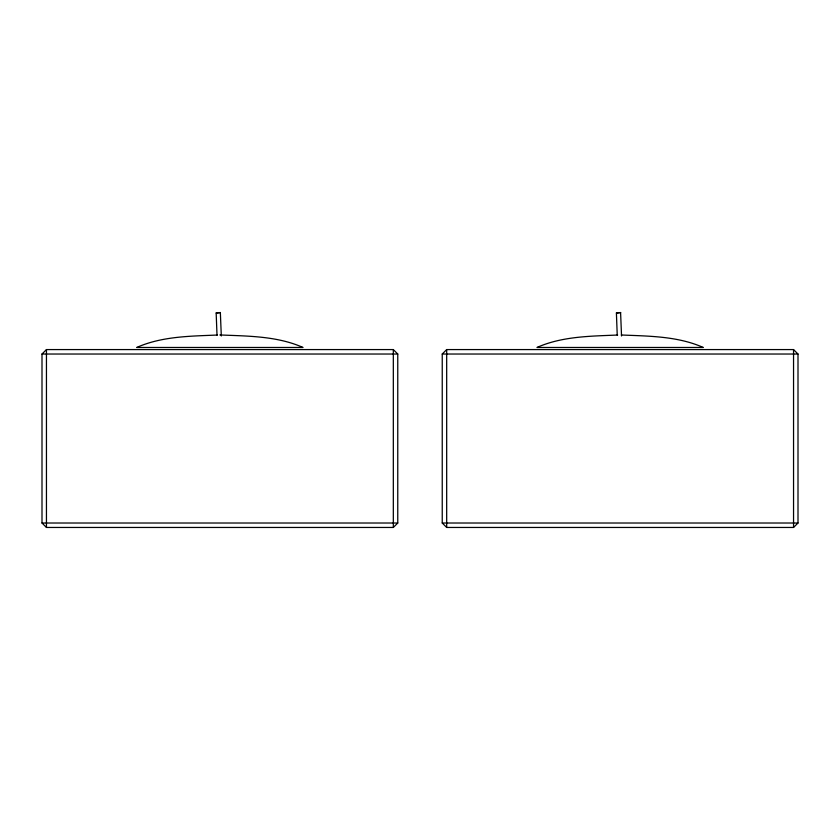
<?xml version="1.0" encoding="UTF-8"?>
<svg xmlns="http://www.w3.org/2000/svg" width="840" height="840" viewBox="0 0 840 840"><rect width="100%" height="100%" fill="white"/><g stroke="black" fill="none" stroke-linecap="round" stroke-linejoin="round"><path stroke-width="1.26" d="M42 354.029L46.452 349.577L393.32 349.577L397.761 354.029L397.761 523.016L393.32 527.457L46.452 527.457L42 523.016L42 354.029L397.761 354.029M442.239 354.029L446.681 349.577L793.548 349.577L798 354.029L798 523.016L793.548 527.457L446.681 527.457L442.239 523.016L442.239 354.029L798 354.029M217.004 335.097L216.164 312.984L220.353 312.543L221.309 335.979M220.427 312.575L216.164 312.984M617.232 335.097L616.403 312.984L620.592 312.543L621.537 335.979M620.666 312.575L616.403 312.984M217.413 335.034C190.302 336.179 161.931 336.262 136.721 347.477L303.041 347.477C277.053 335.947 247.79 336.137 219.881 334.95M617.652 335.034C590.541 336.179 562.17 336.262 536.96 347.477L703.279 347.477C677.67 336.105 648.858 336.157 621.348 334.992M42 523.016L397.761 523.016M442.239 523.016L798 523.016M793.548 349.577L793.548 527.457M446.681 349.577L446.681 527.457M393.32 349.577L393.32 527.457M46.452 349.577L46.452 527.457"/></g></svg>
